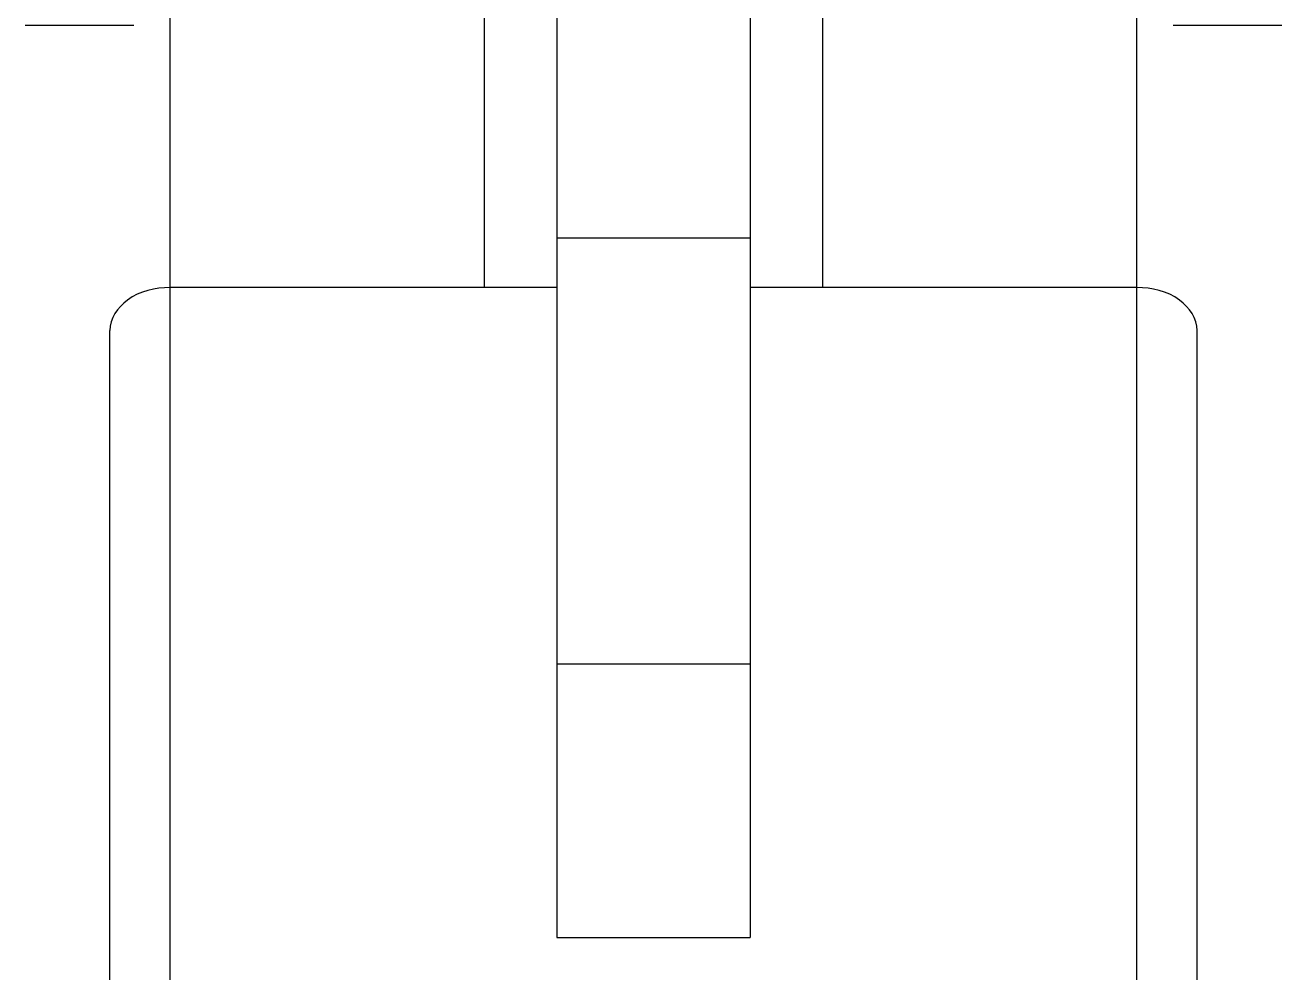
# Model space of a CAD drawing. Extents: x 815029915 to 815825525, y 579155098 to 579748855.
# Drawn here: x 815614337.6 to 815614602.7, y 579337634.9 to 579337834.7 of the extents above; entities that cross this region are included whole.
import ezdxf

# ---------------------------------------------------------------- set-up
doc = ezdxf.new("R2010")
doc.units = 0
doc.header["$LTSCALE"] = 100
doc.header["$MEASUREMENT"] = 0

msp = doc.modelspace()

# ---------------------------------------------------------------- linework, layer by layer
at = {"color": 0, "linetype": 'Continuous'}
for p, q in [((815614449.76, 579337959.66), (815614449.76, 579337642.34)), ((815614490.56, 579337959.66), (815614490.56, 579337642.34)), ((815614368.17, 579335049.79), (815614368.17, 579337872.97)), ((815614434.46, 579337872.97), (815614434.46, 579337779.36)), ((815614505.86, 579337779.36), (815614505.86, 579337872.97)), ((815614572.15, 579335049.79), (815614572.15, 579337872.97)), ((815614337.57, 579337834.72), (815614360.52, 579337834.72)), ((815614579.8, 579337834.72), (815614602.75, 579337834.72)), ((815614449.76, 579337789.88), (815614490.56, 579337789.88)), ((815614449.76, 579337779.36), (815614368.17, 579337779.36)), ((815614572.15, 579337779.36), (815614490.56, 579337779.36)), ((815614355.42, 579335179.83), (815614355.42, 579337770.35)), ((815614584.9, 579335179.83), (815614584.9, 579337770.35)), ((815614449.76, 579337700.03), (815614490.56, 579337700.03)), ((815614449.76, 579337642.34), (815614490.56, 579337642.34))]:
    msp.add_line(p, q, dxfattribs=at)
for points, knots in [([(815614368.17, 579337779.36), (815614365.04, 579337779.36), (815614359.22, 579337778.17), (815614355.42, 579337772.81), (815614355.42, 579337770.35)], [0, 0, 0, 0, 0.559768, 1, 1, 1, 1]), ([(815614584.9, 579337770.35), (815614584.9, 579337772.81), (815614581.1, 579337778.17), (815614575.28, 579337779.36), (815614572.15, 579337779.36)], [0, 0, 0, 0, 0.440232, 1, 1, 1, 1])]:
    msp.add_open_spline(points, degree=3, knots=knots, dxfattribs=at)

doc.saveas('drawing.dxf')
